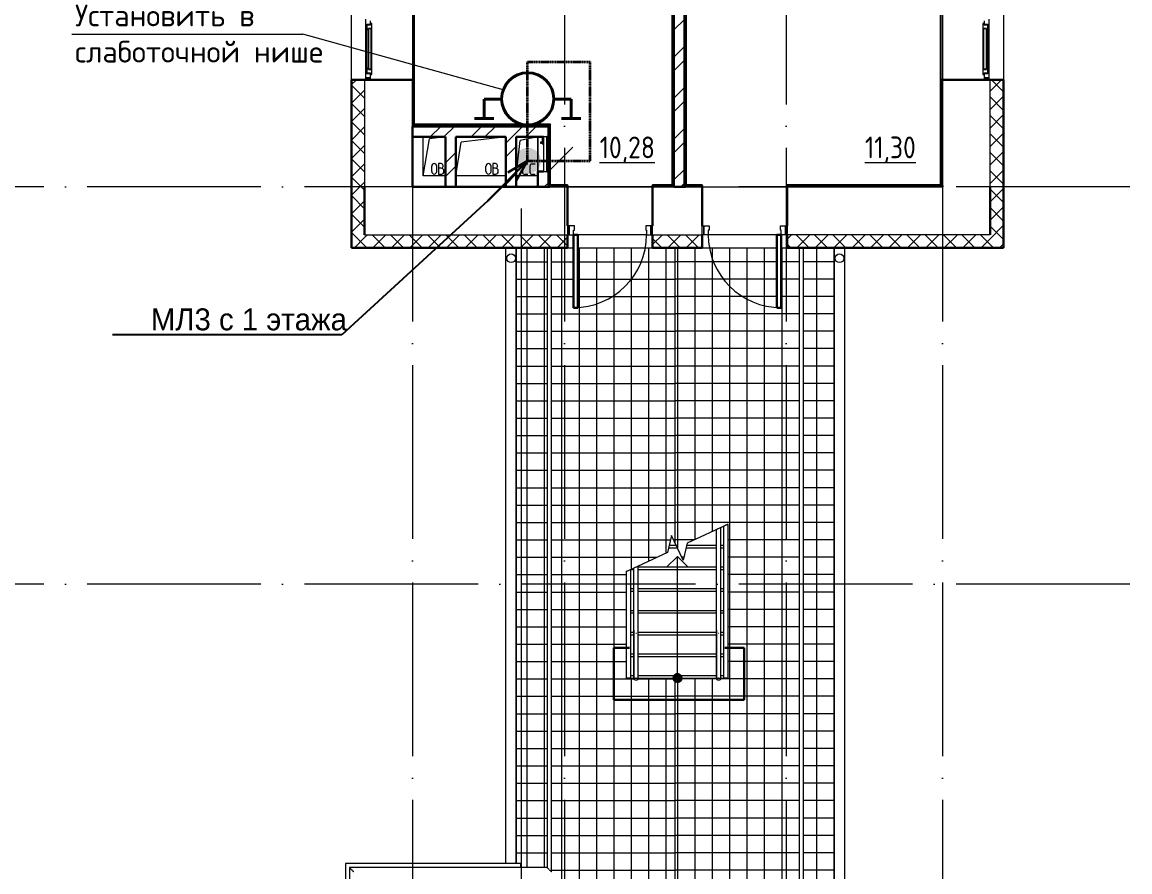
# Model space of a CAD drawing. Header units: millimetres. Extents: x -259793 to 503324, y -44556 to 93494.
# Drawn here: x 126945 to 139693, y 3784 to 13559 of the extents above; entities that cross this region are included whole.
import ezdxf
from ezdxf import colors
from ezdxf.entities.mleader import LeaderData, LeaderLine
from ezdxf.math import Vec2, Vec3

# ---------------------------------------------------------------- set-up
doc = ezdxf.new("R2010")
doc.units = ezdxf.units.MM
doc.linetypes.add('ADSK_Линия сетки', pattern=[25, 20, -2.5, 0, -2.5])
doc.linetypes.add('фантом2', pattern=[31.75, 15.875, -3.175, 3.175, -3.175, 3.175, -3.175])
for name, color, linetype, lineweight in [('_ Окна', 7, 'Continuous', 9), ('Provodka', 151, 'Continuous', 30), ('RC-Выноски', 7, 'Continuous', 0), ('Двери', 252, 'Continuous', 9), ('Крыша', 7, 'Continuous', 9), ('Крыша штриховка', 7, 'Continuous', 9), ('Лестницы', 252, 'Continuous', 9), ('Линии', 7, 'Continuous', 9), ('Марки помещений', 252, 'Continuous', 20), ('Оборудование', 8, 'Continuous', 18), ('Ограждение', 252, 'Continuous', 9), ('Окна', 252, 'Continuous', 9), ('Оси', 252, 'Continuous', 9), ('Перекрытие', 252, 'Continuous', 18), ('Стены внутренние', 7, 'Continuous', 18), ('Стены наружные', 7, 'Continuous', 18), ('Стены штриховка', 7, 'Continuous', 9), ('Стрелки вверх', 7, 'Continuous', 18)]:
    doc.layers.add(name, color=color, linetype=linetype, lineweight=lineweight)
doc.layers.add('кабель коаксиал', color=7, linetype='Continuous')
doc.layers.add('Радиофикация', color=7, linetype='Continuous')
doc.styles.add('GOST Common_2', font='', dxfattribs={"width": 0.9, "height": 250})
doc.styles.add('Mipgost_5', font='', dxfattribs={"height": 250})
doc.styles.get('GOST Common_2').set_extended_font_data('GOST type B')
doc.styles.get('Mipgost_5').set_extended_font_data('Mipgost')

# ---------------------------------------------------------------- blocks, each defined once
blk = doc.blocks.new('2 этаж')
at = {"layer": 'Стрелки вверх', "true_color": 0x636466}
h = blk.add_hatch(color=251, dxfattribs=at)
edge = h.paths.add_edge_path()
edge.add_arc((134476, 7609), 50, 0, 360)
blk.add_hatch(color=251, dxfattribs=at).paths.add_polyline_path([(134476, 7559), (134503, 7567), (134521, 7588), (134525, 7616), (134514, 7641), (134490, 7657), (134462, 7657), (134438, 7641), (134427, 7616), (134431, 7588), (134449, 7567)])
at = {"color": 251, "lineweight": 18, "true_color": 0x636466}
for p, q in [((132621, 13386), (132668, 13794)), ((132871, 13836), (132668, 13794)), ((132871, 13836), (132871, 13436)), ((132755, 13524), (132719, 13524)), ((132840, 13524), (132804, 13524)), ((132693, 13498), (132693, 13430)), ((132755, 13404), (132719, 13404)), ((132778, 13498), (132778, 13430)), ((132840, 13404), (132804, 13404)), ((132871, 13386), (132621, 13386))]:
    blk.add_line(p, q, dxfattribs=at)
for centre, start, end in [((132719, 13498), 90, 180), ((132804, 13498), 90, 180), ((132719, 13430), 180, 270), ((132804, 13430), 180, 270)]:
    blk.add_arc(centre, 26.1, start, end, dxfattribs=at)
at = {"layer": '_ Окна', "color": 251, "lineweight": 18, "true_color": 0x636466}
for p, q in [((130886, 15192), (130886, 15119)), ((138066, 15119), (138066, 15192)), ((130886, 15119), (130903, 15115)), ((130903, 15121), (130903, 15133)), ((130903, 15133), (130944, 15133)), ((130944, 15121), (130903, 15121)), ((130903, 15121), (130903, 15070)), ((130903, 15070), (130920, 15066)), ((130920, 15066), (130920, 15084)), ((130920, 15084), (130952, 15084)), ((130944, 15141), (130944, 15171)), ((130961, 15141), (130944, 15141)), ((130944, 15141), (130944, 15121)), ((130952, 15084), (130952, 15066)), ((130952, 15066), (130961, 15068)), ((130960, 15084), (130961, 15085)), ((130961, 15083), (130960, 15084)), ((130961, 15085), (130961, 15141)), ((130961, 15068), (130961, 15083)), ((138008, 15141), (137991, 15141)), ((137991, 15141), (137991, 15085)), ((137991, 15085), (137992, 15084)), ((137992, 15084), (137991, 15083)), ((137991, 15083), (137991, 15068)), ((137991, 15068), (138000, 15066)), ((138000, 15066), (138000, 15084)), ((138000, 15084), (138032, 15084)), ((138008, 15171), (138008, 15141)), ((138008, 15121), (138008, 15141)), ((138008, 15133), (138049, 15133)), ((138049, 15121), (138008, 15121)), ((138032, 15084), (138032, 15066)), ((138032, 15066), (138049, 15070)), ((138049, 15133), (138049, 15121)), ((138049, 15070), (138049, 15121)), ((138049, 15115), (138066, 15119)), ((130903, 14580), (130886, 14575)), ((130886, 14575), (130886, 14516)), ((130920, 14629), (130903, 14624)), ((130903, 14624), (130903, 14574)), ((130903, 14574), (130944, 14574)), ((130903, 14562), (130903, 14574)), ((130944, 14562), (130903, 14562)), ((130920, 14611), (130920, 14629)), ((130952, 14611), (130920, 14611)), ((130944, 14574), (130944, 14554)), ((130944, 14554), (130961, 14554)), ((130944, 14516), (130944, 14554)), ((130961, 14626), (130952, 14629)), ((130952, 14629), (130952, 14611)), ((130960, 14611), (130961, 14612)), ((130961, 14610), (130960, 14611)), ((130961, 14612), (130961, 14626)), ((130961, 14554), (130961, 14610)), ((138000, 14629), (137991, 14626)), ((137991, 14626), (137991, 14612)), ((137991, 14612), (137992, 14611)), ((137992, 14611), (137991, 14610)), ((137991, 14610), (137991, 14554)), ((137991, 14554), (138008, 14554)), ((138000, 14611), (138000, 14629)), ((138032, 14611), (138000, 14611)), ((138008, 14574), (138049, 14574)), ((138008, 14554), (138008, 14574)), ((138049, 14562), (138008, 14562)), ((138008, 14554), (138008, 14516)), ((138049, 14624), (138032, 14629)), ((138032, 14629), (138032, 14611)), ((138049, 14574), (138049, 14624)), ((138066, 14575), (138049, 14580)), ((138049, 14574), (138049, 14562)), ((138066, 14516), (138066, 14575)), ((130886, 14516), (130944, 14516)), ((138008, 14516), (138066, 14516))]:
    blk.add_line(p, q, dxfattribs=at)
at = {"layer": '_ Окна', "color": 251, "true_color": 0x636466}
for p, q in [((130952, 15084), (130920, 15084)), ((130920, 15084), (130920, 15081)), ((130920, 15081), (130920, 14614)), ((130952, 15081), (130920, 15081)), ((130920, 15081), (130952, 15081)), ((130952, 15081), (130952, 15084)), ((130952, 14614), (130952, 15081)), ((138032, 15084), (138000, 15084)), ((138000, 15084), (138000, 15081)), ((138032, 15081), (138000, 15081)), ((138000, 15081), (138000, 14614)), ((138000, 15081), (138032, 15081)), ((138032, 15081), (138032, 15084)), ((138032, 14614), (138032, 15081)), ((130920, 14614), (130952, 14614)), ((130952, 14614), (130920, 14614)), ((130920, 14614), (130920, 14611)), ((130920, 14611), (130952, 14611)), ((130952, 14611), (130952, 14614)), ((138000, 14614), (138032, 14614)), ((138032, 14614), (138000, 14614)), ((138000, 14614), (138000, 14611)), ((138000, 14611), (138032, 14611)), ((138032, 14611), (138032, 14614)), ((130944, 14516), (130886, 14516)), ((130886, 14516), (130886, 14491)), ((130944, 14491), (130944, 14516)), ((138008, 14516), (138008, 14491)), ((138066, 14516), (138008, 14516)), ((138066, 14491), (138066, 14516))]:
    blk.add_line(p, q, dxfattribs=at)
at = {"layer": 'Двери', "color": 251, "true_color": 0x636466}
for p, q in [((133231, 12811), (133211, 12811)), ((133211, 12811), (133211, 12711)), ((133231, 12811), (133231, 12711)), ((133291, 12811), (133231, 12811)), ((133231, 12711), (133231, 12811)), ((133281, 12711), (133281, 12761)), ((133281, 12761), (133291, 12761)), ((133291, 12761), (133291, 12811)), ((134171, 12811), (134111, 12811)), ((134111, 12811), (134111, 12761)), ((134111, 12761), (134121, 12761)), ((134121, 12761), (134121, 12711)), ((134171, 12711), (134171, 12811)), ((134171, 12811), (134171, 12711)), ((134191, 12811), (134171, 12811)), ((134191, 12711), (134191, 12811)), ((134761, 12811), (134781, 12811)), ((134761, 12711), (134761, 12811)), ((134781, 12711), (134781, 12811)), ((134781, 12811), (134841, 12811)), ((134781, 12811), (134781, 12711)), ((134831, 12761), (134831, 12711)), ((134841, 12761), (134831, 12761)), ((134841, 12811), (134841, 12761)), ((135661, 12811), (135721, 12811)), ((135661, 12761), (135661, 12811)), ((135671, 12761), (135661, 12761)), ((135671, 12711), (135671, 12761)), ((135721, 12811), (135721, 12711)), ((135721, 12711), (135721, 12811)), ((135721, 12811), (135741, 12811)), ((135741, 12811), (135741, 12711)), ((133211, 12711), (133231, 12711)), ((133231, 12711), (133281, 12711)), ((134121, 12711), (134171, 12711)), ((134171, 12711), (134191, 12711)), ((134781, 12711), (134761, 12711)), ((134831, 12711), (134781, 12711)), ((135721, 12711), (135671, 12711)), ((135741, 12711), (135721, 12711))]:
    blk.add_line(p, q, dxfattribs=at)
at = {"layer": 'Двери', "color": 251, "lineweight": 30, "true_color": 0x636466}
for p, q in [((133331, 12711), (133281, 12711)), ((133281, 12711), (133281, 11871)), ((133331, 11871), (133331, 12711)), ((135621, 11871), (135621, 12711)), ((135621, 12711), (135671, 12711)), ((135671, 12711), (135671, 11871)), ((133281, 11871), (133331, 11871)), ((135671, 11871), (135621, 11871))]:
    blk.add_line(p, q, dxfattribs=at)
at = {"layer": 'Двери', "color": 251, "true_color": 0x636466}
for centre, start, end in [((133281, 12711), 270, 0), ((135671, 12711), 180, 270)]:
    blk.add_arc(centre, 840, start, end, dxfattribs=at)
at = {"layer": 'Крыша', "color": 251, "true_color": 0x636466}
for p, q in [((132499, 12559), (132499, 5475)), ((132501, 5475), (132501, 12559)), ((132622, 5475), (132622, 12559)), ((132624, 5475), (132624, 12559)), ((133211, 12559), (133281, 12559)), ((133331, 12559), (134191, 12559)), ((134451, 9162), (134451, 12559)), ((134761, 12559), (135621, 12559)), ((135671, 12559), (135741, 12559)), ((136278, 12559), (136278, 1863)), ((136280, 12559), (136280, 1865)), ((136401, 12559), (136401, 1986)), ((136403, 1988), (136403, 12559)), ((134451, -3137), (134451, 7609))]:
    blk.add_line(p, q, dxfattribs=at)
at = {"layer": 'Крыша штриховка', "color": 251, "linetype": 'Continuous', "true_color": 0x636466}
for p, q in [((132744, 12559), (132744, 5430)), ((132944, 12559), (132944, 5430)), ((133144, 12559), (133144, -3137)), ((133344, 12559), (133344, -3137)), ((133544, 12559), (133544, -3137)), ((133744, 12559), (133744, -3137)), ((133944, 12559), (133944, 8861)), ((134144, 12559), (134144, 8954)), ((134344, 12559), (134344, 9047)), ((134480, 9100), (134480, 12559)), ((134680, 9204), (134680, 12559)), ((134880, 9297), (134880, 12559)), ((135080, 1111), (135080, 12559)), ((135280, 1236), (135280, 12559)), ((135480, 1362), (135480, 12559)), ((135680, 1487), (135680, 12559)), ((136080, 1738), (136080, 12559)), ((132624, 12400), (132976, 12400)), ((133026, 12400), (133281, 12400)), ((133331, 12400), (134451, 12400)), ((135621, 12400), (134451, 12400)), ((135876, 12400), (135671, 12400)), ((136278, 12400), (135926, 12400)), ((132624, 12200), (132976, 12200)), ((133026, 12200), (133281, 12200)), ((133331, 12200), (134451, 12200)), ((135621, 12200), (134451, 12200)), ((135876, 12200), (135671, 12200)), ((136278, 12200), (135926, 12200)), ((132624, 12000), (132976, 12000)), ((133026, 12000), (133281, 12000)), ((133331, 12000), (134451, 12000)), ((135621, 12000), (134451, 12000)), ((135876, 12000), (135671, 12000)), ((136278, 12000), (135926, 12000)), ((132624, 11800), (132976, 11800)), ((133026, 11800), (134451, 11800)), ((135876, 11800), (134451, 11800)), ((136278, 11800), (135926, 11800)), ((132624, 11600), (132976, 11600)), ((133026, 11600), (134451, 11600)), ((135876, 11600), (134451, 11600)), ((136278, 11600), (135926, 11600)), ((132624, 11400), (132976, 11400)), ((133026, 11400), (134451, 11400)), ((135876, 11400), (134451, 11400)), ((136278, 11400), (135926, 11400)), ((132624, 11200), (132976, 11200)), ((133026, 11200), (134451, 11200)), ((135876, 11200), (134451, 11200)), ((136278, 11200), (135926, 11200)), ((132624, 11000), (132976, 11000)), ((133026, 11000), (134451, 11000)), ((135876, 11000), (134451, 11000)), ((136278, 11000), (135926, 11000)), ((132624, 10800), (132976, 10800)), ((133026, 10800), (134451, 10800)), ((135876, 10800), (134451, 10800)), ((136278, 10800), (135926, 10800)), ((132624, 10600), (132976, 10600)), ((133026, 10600), (134451, 10600)), ((135876, 10600), (134451, 10600)), ((136278, 10600), (135926, 10600)), ((132624, 10400), (132976, 10400)), ((133026, 10400), (134451, 10400)), ((135876, 10400), (134451, 10400)), ((136278, 10400), (135926, 10400)), ((132624, 10200), (132976, 10200)), ((133026, 10200), (134451, 10200)), ((135876, 10200), (134451, 10200)), ((136278, 10200), (135926, 10200)), ((132624, 10000), (132976, 10000)), ((133026, 10000), (134451, 10000)), ((135876, 10000), (134451, 10000)), ((136278, 10000), (135926, 10000)), ((132624, 9800), (132976, 9800)), ((133026, 9800), (134451, 9800)), ((135876, 9800), (134451, 9800)), ((136278, 9800), (135926, 9800)), ((132624, 9600), (132976, 9600)), ((133026, 9600), (134451, 9600)), ((135876, 9600), (134451, 9600)), ((136278, 9600), (135926, 9600)), ((132624, 9400), (132976, 9400)), ((133026, 9400), (134451, 9400)), ((135876, 9400), (134451, 9400)), ((136278, 9400), (135926, 9400)), ((132624, 9200), (132976, 9200)), ((133026, 9200), (134398, 9200)), ((134433, 9200), (134451, 9200)), ((134673, 9200), (134451, 9200)), ((135876, 9200), (135061, 9200)), ((136278, 9200), (135926, 9200)), ((132624, 9000), (132976, 9000)), ((133026, 9000), (134244, 9000)), ((134550, 9000), (134526, 9000)), ((135876, 9000), (135061, 9000)), ((136278, 9000), (135926, 9000)), ((132624, 8800), (132976, 8800)), ((133026, 8800), (133891, 8800)), ((135876, 8800), (135061, 8800)), ((136278, 8800), (135926, 8800)), ((132624, 8600), (132976, 8600)), ((133026, 8600), (133891, 8600)), ((135876, 8600), (135061, 8600)), ((136278, 8600), (135926, 8600)), ((132624, 8400), (132976, 8400)), ((133026, 8400), (133891, 8400)), ((135876, 8400), (135061, 8400)), ((136278, 8400), (135926, 8400)), ((132624, 8200), (132976, 8200)), ((133025, 8200), (133891, 8200)), ((135876, 8200), (135061, 8200)), ((136278, 8200), (135926, 8200)), ((132624, 8000), (132976, 8000)), ((133025, 8000), (133891, 8000)), ((135876, 8000), (135061, 8000)), ((136278, 8000), (135926, 8000)), ((132624, 7800), (132976, 7800)), ((133025, 7800), (133891, 7800)), ((135876, 7800), (135061, 7800)), ((136278, 7800), (135926, 7800)), ((132624, 7600), (132976, 7600)), ((133025, 7600), (133979, 7600)), ((133944, 7609), (133944, -3137)), ((134023, 7600), (134451, 7600)), ((134144, 7608), (134144, -3137)), ((134344, 7608), (134344, -3137)), ((134929, 7600), (134451, 7600)), ((134480, 734), (134480, 7609)), ((134680, 860), (134680, 7609)), ((134880, 985), (134880, 7609)), ((135876, 7600), (134973, 7600)), ((136278, 7600), (135926, 7600)), ((132624, 7400), (132976, 7400)), ((133025, 7400), (134451, 7400)), ((135876, 7400), (134451, 7400)), ((136278, 7400), (135926, 7400)), ((132624, 7200), (132976, 7200)), ((133025, 7200), (134451, 7200)), ((135876, 7200), (134451, 7200)), ((136278, 7200), (135926, 7200)), ((132624, 7000), (132976, 7000)), ((133025, 7000), (134451, 7000)), ((135876, 7000), (134451, 7000)), ((136278, 7000), (135926, 7000)), ((132624, 6800), (132976, 6800)), ((133025, 6800), (134451, 6800)), ((135876, 6800), (134451, 6800)), ((136278, 6800), (135926, 6800)), ((132624, 6600), (132976, 6600)), ((133025, 6600), (134451, 6600)), ((135876, 6600), (134451, 6600)), ((136278, 6600), (135926, 6600)), ((132624, 6400), (132976, 6400)), ((133025, 6400), (134451, 6400)), ((135876, 6400), (134451, 6400)), ((136278, 6400), (135926, 6400)), ((132624, 6200), (132976, 6200)), ((133025, 6200), (134451, 6200)), ((135876, 6200), (134451, 6200)), ((136278, 6200), (135926, 6200)), ((132624, 6000), (132976, 6000)), ((133025, 6000), (134451, 6000)), ((135876, 6000), (134451, 6000)), ((136278, 6000), (135926, 6000)), ((132624, 5800), (132976, 5800)), ((133025, 5800), (134451, 5800)), ((135876, 5800), (134451, 5800)), ((136278, 5800), (135926, 5800)), ((132624, 5600), (132976, 5600)), ((133025, 5600), (134451, 5600)), ((135876, 5600), (134451, 5600)), ((136278, 5600), (135926, 5600)), ((133025, 5400), (134451, 5400)), ((135876, 5400), (134451, 5400)), ((136278, 5400), (135926, 5400))]:
    blk.add_line(p, q, dxfattribs=at)
at = {"layer": 'Лестницы', "color": 251, "true_color": 0x636466}
for p, q in [((135051, 9377), (134589, 9162)), ((135051, 9373), (135051, 9377)), ((134410, 9250), (134363, 9056)), ((134542, 8967), (134410, 9250)), ((134363, 9056), (133901, 8841)), ((134376, 9109), (134476, 9109)), ((134383, 9139), (134462, 9139)), ((134589, 9162), (134542, 8967)), ((134576, 9109), (134926, 9109)), ((134584, 9139), (134926, 9139)), ((134976, 9139), (135011, 9139)), ((134976, 9109), (135011, 9109)), ((133941, 8859), (133976, 8859)), ((134026, 8889), (134926, 8889)), ((134026, 8859), (134926, 8859)), ((134976, 8889), (135011, 8889)), ((134976, 8859), (135011, 8859)), ((133941, 8639), (133976, 8639)), ((133941, 8609), (133976, 8609)), ((134026, 8639), (134926, 8639)), ((134026, 8609), (134926, 8609)), ((134976, 8639), (135011, 8639)), ((134976, 8609), (135011, 8609)), ((133941, 8389), (133976, 8389)), ((133941, 8359), (133976, 8359)), ((134026, 8389), (134926, 8389)), ((134026, 8359), (134926, 8359)), ((134976, 8389), (135011, 8389)), ((134976, 8359), (135011, 8359)), ((133941, 8139), (133976, 8139)), ((133941, 8109), (133976, 8109)), ((134026, 8139), (134926, 8139)), ((134026, 8109), (134926, 8109)), ((134976, 8139), (135011, 8139)), ((134976, 8109), (135011, 8109)), ((133941, 7889), (133976, 7889)), ((133941, 7859), (133976, 7859)), ((134026, 7889), (134926, 7889)), ((134026, 7859), (134926, 7859)), ((134976, 7889), (135011, 7889)), ((134976, 7859), (135011, 7859)), ((133941, 7639), (133976, 7639)), ((133941, 7609), (133976, 7609)), ((134026, 7639), (134926, 7639)), ((134026, 7609), (134926, 7609)), ((134976, 7639), (135011, 7639)), ((134976, 7609), (135011, 7609))]:
    blk.add_line(p, q, dxfattribs=at)
at = {"layer": 'Линии', "color": 251, "lineweight": 18, "ltscale": 100, "true_color": 0x636466}
for p, q in [((131551, 13386), (131551, 13836)), ((131551, 13386), (131621, 13814)), ((131806, 13836), (131621, 13814)), ((131926, 13386), (131989, 13776)), ((132501, 13836), (131989, 13776)), ((131756, 13528), (131726, 13528)), ((131726, 13528), (131726, 13408)), ((132381, 13528), (132351, 13528)), ((132351, 13528), (132351, 13408)), ((131648, 13437), (131648, 13500)), ((131706, 13437), (131706, 13500)), ((131759, 13475), (131726, 13475)), ((131726, 13408), (131763, 13408)), ((131779, 13495), (131779, 13505)), ((131789, 13435), (131789, 13445)), ((132273, 13437), (132273, 13500)), ((132331, 13437), (132331, 13500)), ((132384, 13475), (132351, 13475)), ((132351, 13408), (132388, 13408)), ((132404, 13495), (132404, 13505)), ((132414, 13435), (132414, 13445)), ((131806, 13386), (131551, 13386)), ((132501, 13386), (131926, 13386)), ((132676, 13011), (132676, -2549))]:
    blk.add_line(p, q, dxfattribs=at)
at = {"layer": 'Линии', "color": 251, "lineweight": 30, "ltscale": 100, "true_color": 0x636466}
for p, q in [((133746, 7959), (133746, 7359)), ((133746, 7959), (133926, 7959)), ((135246, 7959), (135021, 7959)), ((135246, 7359), (135246, 7959)), ((133746, 7359), (135246, 7359))]:
    blk.add_line(p, q, dxfattribs=at)
at = {"layer": 'Линии', "color": 251, "lineweight": 18, "true_color": 0x636466}
for centre in [(132562, 12439), (136341, 12439)]:
    blk.add_circle(centre, 50, dxfattribs=at)
for centre, radius, start, end in [((131677, 13500), 28.7, 0, 180), ((131756, 13505), 23.3, 0, 90), ((132302, 13500), 28.7, 0, 180), ((132381, 13505), 23.3, 0, 90), ((131677, 13437), 28.7, 180, 0), ((131759, 13495), 20, 270, 0), ((131759, 13445), 30, 0, 90), ((131763, 13435), 26.7, 270, 0), ((132302, 13437), 28.7, 180, 0), ((132384, 13495), 20, 270, 0), ((132384, 13445), 30, 0, 90), ((132388, 13435), 26.7, 270, 0)]:
    blk.add_arc(centre, radius, start, end, dxfattribs=at)
at = {"layer": 'Оборудование', "color": 251, "true_color": 0x636466}
for p, q in [((132918, 13775), (132901, 13775)), ((132901, 13775), (132901, 13763)), ((132920, 13777), (132918, 13775)), ((132918, 13775), (132918, 13763)), ((132936, 13779), (132920, 13779)), ((132920, 13779), (132920, 13760)), ((132921, 13820), (132921, 13774)), ((132926, 13820), (132921, 13820)), ((132926, 13774), (132926, 13820)), ((132972, 13836), (132936, 13836)), ((132936, 13836), (132936, 13436)), ((132973, 13437), (132973, 13835)), ((132983, 13829), (132973, 13829)), ((132984, 13444), (132984, 13828)), ((132991, 13817), (132986, 13817)), ((132991, 13455), (132991, 13817)), ((132901, 13763), (132918, 13763)), ((132918, 13763), (132920, 13761)), ((132920, 13760), (132936, 13760)), ((132921, 13764), (132921, 13756)), ((132921, 13756), (132926, 13756)), ((132926, 13756), (132926, 13764)), ((132991, 13436), (133274, 13719)), ((132936, 13436), (132972, 13436)), ((132973, 13443), (132983, 13443)), ((132986, 13455), (132991, 13455))]:
    blk.add_line(p, q, dxfattribs=at)
for points, knots in [([(132973, 13835), (132973, 13835), (132973, 13835), (132973, 13835), (132973, 13835), (132973, 13835), (132973, 13836), (132973, 13836), (132972, 13836), (132972, 13836)], [0, 0, 0, 0, 0.166667, 0.25, 0.333333, 0.5, 0.666667, 0.833333, 1, 1, 1, 1]), ([(132984, 13828), (132984, 13828), (132984, 13828), (132984, 13828), (132984, 13828), (132984, 13828), (132984, 13829), (132984, 13829), (132983, 13829), (132983, 13829), (132983, 13829)], [0, 0, 0, 0, 0.166667, 0.25, 0.333333, 0.416667, 0.541667, 0.666667, 0.833333, 1, 1, 1, 1]), ([(132986, 13817), (132985, 13817), (132985, 13817), (132985, 13817), (132985, 13817), (132985, 13817), (132984, 13817), (132984, 13817), (132984, 13818), (132984, 13818), (132984, 13818), (132984, 13818), (132984, 13818)], [0, 0, 0, 0, 0.166667, 0.25, 0.333333, 0.416667, 0.5, 0.583333, 0.666667, 0.75, 0.833333, 1, 1, 1, 1]), ([(132972, 13436), (132972, 13436), (132973, 13436), (132973, 13436), (132973, 13436), (132973, 13436), (132973, 13436), (132973, 13436), (132973, 13437), (132973, 13437)], [-1, -1, -1, -1, -0.833333, -0.666667, -0.5, -0.333333, -0.25, -0.166667, 0, 0, 0, 0]), ([(132983, 13443), (132983, 13443), (132983, 13443), (132984, 13443), (132984, 13443), (132984, 13443), (132984, 13443), (132984, 13443), (132984, 13443), (132984, 13444), (132984, 13444)], [-1, -1, -1, -1, -0.833333, -0.666667, -0.541667, -0.416667, -0.333333, -0.25, -0.166667, 0, 0, 0, 0]), ([(132984, 13453), (132984, 13453), (132984, 13454), (132984, 13454), (132984, 13454), (132984, 13454), (132984, 13454), (132985, 13454), (132985, 13455), (132985, 13455), (132985, 13455), (132985, 13455), (132986, 13455)], [-1, -1, -1, -1, -0.833333, -0.75, -0.666667, -0.583333, -0.5, -0.416667, -0.333333, -0.25, -0.166667, 0, 0, 0, 0])]:
    blk.add_open_spline(points, degree=3, knots=knots, dxfattribs=at)
at = {"layer": 'Ограждение', "color": 251, "true_color": 0x636466}
for p, q in [((134411, 18961), (134411, 13286)), ((134581, 13286), (134581, 18961)), ((131451, 13981), (131451, 16156)), ((137501, 16156), (137501, 13286)), ((131451, 13981), (131441, 13971)), ((133016, 13981), (131451, 13981)), ((133016, 13981), (133006, 13971)), ((133016, 13286), (133016, 13981)), ((133006, 13276), (133016, 13286)), ((133211, 13286), (133016, 13286)), ((133211, 13286), (133211, 13276)), ((134191, 13276), (134191, 13286)), ((134411, 13286), (134191, 13286)), ((134411, 13286), (134421, 13276)), ((134581, 13286), (134571, 13276)), ((134761, 13286), (134581, 13286)), ((134761, 13286), (134761, 13276)), ((135741, 13276), (135741, 13286)), ((137501, 13286), (135741, 13286)), ((137501, 13286), (137511, 13276)), ((132976, 12559), (132976, 5431)), ((133026, 5381), (133026, 12559)), ((135876, 12559), (135876, 1626)), ((135926, 1626), (135926, 12559)), ((134976, 9342), (134926, 9319)), ((134926, 7609), (134926, 9319)), ((134976, 7609), (134976, 9342)), ((135051, 9377), (135011, 9358)), ((135051, 9377), (135011, 9358)), ((135011, 7609), (135011, 9358)), ((135049, 9376), (135024, 9364)), ((135024, 9363), (135024, 9364)), ((135049, 9372), (135049, 9376)), ((135061, 9377), (135051, 9377)), ((135061, 9377), (135051, 9377)), ((135061, 7609), (135061, 9377)), ((133901, 8841), (133891, 8841)), ((133901, 8841), (133891, 8841)), ((133891, 7609), (133891, 8841)), ((133941, 8859), (133901, 8841)), ((133941, 8859), (133901, 8841)), ((133941, 7609), (133941, 8859)), ((134026, 8899), (133976, 8876)), ((133976, 7609), (133976, 8876)), ((134026, 7609), (134026, 8899)), ((133976, 8163), (133976, 7609)), ((134026, 7609), (134026, 8163)), ((134926, 8163), (134926, 7609)), ((134976, 7609), (134976, 8163)), ((134004, 8122), (133998, 8122)), ((134954, 8122), (134948, 8122)), ((133941, 7609), (133891, 7609)), ((133976, 7609), (134026, 7609)), ((134926, 7609), (134976, 7609)), ((135061, 7609), (135011, 7609)), ((130701, 5431), (130701, 3728)), ((132977, 5430), (130701, 5430)), ((130702, 5430), (130701, 5430)), ((130708, 5423), (130713, 5418)), ((130713, 5418), (130719, 5412)), ((130719, 5412), (130726, 5405)), ((133026, 5381), (133025, 5382))]:
    blk.add_line(p, q, dxfattribs=at)
at = {"layer": 'Ограждение', "color": 251, "true_color": 0x636466, "flags": 128}
for points in [[(133976, 7624), (133976, 7623), (133976, 7622), (133976, 7620), (133976, 7619), (133976, 7618), (133976, 7617), (133976, 7617), (133976, 7616), (133976, 7615), (133976, 7614), (133976, 7613), (133976, 7613), (133976, 7612), (133976, 7611), (133976, 7611), (133976, 7611), (133976, 7610), (133976, 7610), (133976, 7610), (133976, 7609), (133976, 7609), (133976, 7609), (133976, 7609)], [(133976, 7609), (133976, 7609), (133976, 7609), (133976, 7610), (133976, 7610), (133976, 7610), (133976, 7611), (133976, 7611), (133976, 7611), (133976, 7612)], [(134001, 7584), (134000, 7584), (133999, 7584), (133998, 7584), (133997, 7584), (133996, 7585), (133995, 7585), (133994, 7585), (133993, 7585), (133992, 7586), (133991, 7586), (133990, 7586), (133989, 7587), (133989, 7587), (133988, 7588), (133987, 7588), (133986, 7589), (133985, 7590), (133985, 7590), (133984, 7591), (133983, 7592), (133982, 7592), (133982, 7593), (133981, 7594), (133981, 7595), (133980, 7596), (133979, 7596), (133979, 7597), (133979, 7598), (133978, 7599), (133978, 7600), (133977, 7601), (133977, 7602), (133977, 7603), (133977, 7604), (133976, 7605), (133976, 7606), (133976, 7607), (133976, 7608), (133976, 7609), (133976, 7609)], [(134003, 7609), (134001, 7609), (133999, 7609)], [(134026, 7609), (134026, 7608), (134026, 7607), (134026, 7606), (134026, 7605), (134026, 7604), (134025, 7603), (134025, 7602), (134025, 7601), (134024, 7600), (134024, 7599), (134024, 7598), (134023, 7598), (134023, 7597), (134022, 7596), (134022, 7595), (134021, 7594), (134020, 7593), (134020, 7593), (134019, 7592), (134018, 7591), (134018, 7590), (134017, 7590), (134016, 7589), (134015, 7589), (134015, 7588), (134014, 7588), (134013, 7587), (134012, 7587), (134011, 7586), (134010, 7586), (134009, 7585), (134008, 7585), (134007, 7585), (134006, 7585), (134005, 7584), (134004, 7584), (134003, 7584), (134002, 7584), (134001, 7584), (134001, 7584)], [(134026, 7609), (134026, 7609), (134026, 7609), (134026, 7609), (134026, 7610), (134026, 7610), (134026, 7610), (134026, 7611), (134026, 7611), (134026, 7611), (134026, 7612), (134026, 7613), (134026, 7613), (134026, 7614), (134026, 7615), (134026, 7616), (134026, 7616), (134026, 7617), (134026, 7618), (134026, 7619), (134026, 7620), (134026, 7622), (134026, 7623), (134026, 7624), (134026, 7624)], [(134026, 7612), (134026, 7611), (134026, 7611), (134026, 7610), (134026, 7610), (134026, 7610), (134026, 7609), (134026, 7609), (134026, 7609), (134026, 7609)], [(134926, 7624), (134926, 7623), (134926, 7622), (134926, 7620), (134926, 7619), (134926, 7618), (134926, 7617), (134926, 7617), (134926, 7616), (134926, 7615), (134926, 7614), (134926, 7613), (134926, 7613), (134926, 7612), (134926, 7611), (134926, 7611), (134926, 7611), (134926, 7610), (134926, 7610), (134926, 7610), (134926, 7609), (134926, 7609), (134926, 7609), (134926, 7609)], [(134926, 7609), (134926, 7609), (134926, 7609), (134926, 7610), (134926, 7610), (134926, 7610), (134926, 7611), (134926, 7611), (134926, 7611), (134926, 7612)], [(134951, 7584), (134950, 7584), (134949, 7584), (134948, 7584), (134947, 7584), (134946, 7585), (134945, 7585), (134944, 7585), (134943, 7585), (134942, 7586), (134941, 7586), (134940, 7586), (134939, 7587), (134939, 7587), (134938, 7588), (134937, 7588), (134936, 7589), (134935, 7590), (134935, 7590), (134934, 7591), (134933, 7592), (134932, 7592), (134932, 7593), (134931, 7594), (134931, 7595), (134930, 7596), (134929, 7596), (134929, 7597), (134929, 7598), (134928, 7599), (134928, 7600), (134927, 7601), (134927, 7602), (134927, 7603), (134927, 7604), (134926, 7605), (134926, 7606), (134926, 7607), (134926, 7608), (134926, 7609), (134926, 7609)], [(134953, 7609), (134951, 7609), (134949, 7609)], [(134976, 7609), (134976, 7608), (134976, 7607), (134976, 7606), (134976, 7605), (134976, 7604), (134975, 7603), (134975, 7602), (134975, 7601), (134974, 7600), (134974, 7599), (134974, 7598), (134973, 7598), (134973, 7597), (134972, 7596), (134972, 7595), (134971, 7594), (134970, 7593), (134970, 7593), (134969, 7592), (134968, 7591), (134968, 7590), (134967, 7590), (134966, 7589), (134965, 7589), (134965, 7588), (134964, 7588), (134963, 7587), (134962, 7587), (134961, 7586), (134960, 7586), (134959, 7585), (134958, 7585), (134957, 7585), (134956, 7585), (134955, 7584), (134954, 7584), (134953, 7584), (134952, 7584), (134951, 7584), (134951, 7584)], [(134976, 7609), (134976, 7609), (134976, 7609), (134976, 7609), (134976, 7610), (134976, 7610), (134976, 7610), (134976, 7611), (134976, 7611), (134976, 7611), (134976, 7612), (134976, 7613), (134976, 7613), (134976, 7614), (134976, 7615), (134976, 7616), (134976, 7616), (134976, 7617), (134976, 7618), (134976, 7619), (134976, 7620), (134976, 7622), (134976, 7623), (134976, 7624), (134976, 7624)], [(134976, 7612), (134976, 7611), (134976, 7611), (134976, 7610), (134976, 7610), (134976, 7610), (134976, 7609), (134976, 7609), (134976, 7609), (134976, 7609)], [(130701, 5431), (130702, 5430), (130704, 5427), (130708, 5423)], [(130751, 5380), (130750, 5381), (130748, 5384), (130744, 5388), (130738, 5393), (130732, 5399), (130726, 5405)], [(133001, 5405), (132995, 5412), (132989, 5418), (132983, 5423), (132979, 5427), (132977, 5430), (132976, 5431)], [(133001, 5405), (133007, 5399), (133014, 5393), (133019, 5388), (133023, 5384), (133026, 5381), (133027, 5380)]]:
    blk.add_lwpolyline(points, dxfattribs=at)
at = {"layer": 'Ограждение', "color": 251, "true_color": 0x636466}
for centre, start_param, end_param in [((134001, 7624), 4.637809, 4.712389), ((134001, 7624), 4.712389, 4.786969), ((134951, 7624), 4.637809, 4.712389), ((134951, 7624), 4.712389, 4.786969)]:
    blk.add_ellipse(centre, major_axis=(25, 0), ratio=0.605083, start_param=start_param, end_param=end_param, dxfattribs=at)
at = {"layer": 'Окна', "color": 251, "true_color": 0x636466}
for p, q in [((130886, 15119), (130886, 14575)), ((130903, 15070), (130903, 14624)), ((130961, 15083), (130961, 15085)), ((130961, 14626), (130961, 15068)), ((137991, 15085), (137991, 15083)), ((137991, 15068), (137991, 14626)), ((138049, 14624), (138049, 15070)), ((138066, 14575), (138066, 15119)), ((130961, 14610), (130961, 14612)), ((137991, 14612), (137991, 14610))]:
    blk.add_line(p, q, dxfattribs=at)
at = {"layer": 'Оси', "color": 251, "linetype": 'ADSK_Линия сетки', "ltscale": 100, "true_color": 0x636466}
for p, q in [((131426, 33711), (131426, -32265)), ((133176, 33711), (133176, -32265)), ((135726, 33711), (135726, -32265)), ((137526, 33711), (137526, -32265)), ((139683, 13261), (93566, 13261)), ((139683, 8691), (93566, 8691))]:
    blk.add_line(p, q, dxfattribs=at)
at = {"layer": 'Перекрытие', "color": 251, "ltscale": 100, "true_color": 0x636466}
for p, q in [((131551, 13386), (131551, 13836)), ((131806, 13386), (131551, 13386)), ((132501, 13386), (131926, 13386)), ((132871, 13386), (132621, 13386)), ((132673, 5475), (130656, 5475)), ((130656, 5475), (130656, 4028)), ((132673, 5430), (132673, 5475))]:
    blk.add_line(p, q, dxfattribs=at)
at = {"layer": 'Стены внутренние', "color": 251, "true_color": 0x636466}
for p, q in [((130724, 14491), (130724, 15821)), ((138228, 15821), (138228, 14491)), ((130876, 14491), (130876, 13261)), ((131426, 13956), (131426, 14491)), ((137526, 14491), (137526, 13276)), ((138076, 13261), (138076, 14491)), ((133006, 13261), (134191, 13261)), ((134571, 13261), (137526, 13261)), ((130876, 12711), (133211, 12711)), ((134121, 12711), (133331, 12711)), ((134191, 12711), (134761, 12711)), ((135621, 12711), (134831, 12711)), ((138076, 12711), (135741, 12711))]:
    blk.add_line(p, q, dxfattribs=at)
at = {"layer": 'Стены внутренние', "color": 251, "lineweight": 30, "true_color": 0x636466}
for p, q in [((131426, 14491), (130724, 14491)), ((130724, 14491), (130724, 12559)), ((137526, 14491), (138228, 14491)), ((138228, 12559), (138228, 14491)), ((131426, 13261), (131426, 13836)), ((130876, 12711), (130876, 13261)), ((131806, 13261), (131426, 13261)), ((132501, 13261), (131926, 13261)), ((132871, 13261), (132621, 13261)), ((133211, 12811), (133211, 13261)), ((134191, 12811), (134191, 13261)), ((134571, 13261), (134436, 13261)), ((134761, 12811), (134761, 13261)), ((135741, 12811), (135741, 13261)), ((137526, 13261), (137526, 13276)), ((138076, 12711), (138076, 13261)), ((133211, 12559), (133211, 12711)), ((134191, 12559), (134191, 12711)), ((134761, 12559), (134761, 12711)), ((135741, 12559), (135741, 12711)), ((130724, 12559), (133211, 12559)), ((134191, 12559), (134761, 12559)), ((135741, 12559), (138228, 12559))]:
    blk.add_line(p, q, dxfattribs=at)
at = {"layer": 'Стены внутренние', "color": 251, "linetype": 'Continuous', "lineweight": 9, "true_color": 0x636466}
for p, q in [((130726, 14437), (130778, 14489)), ((130876, 14282), (130726, 14432)), ((138076, 14362), (138203, 14489)), ((138226, 14357), (138092, 14491)), ((130726, 14224), (130876, 14374)), ((138076, 14150), (138226, 14300)), ((138226, 14145), (138076, 14295)), ((130876, 14070), (130726, 14220)), ((130726, 14012), (130876, 14162)), ((138076, 13938), (138226, 14088)), ((138226, 13933), (138076, 14083)), ((130876, 13858), (130726, 14008)), ((130726, 13800), (130876, 13950)), ((130876, 13646), (130726, 13796)), ((138076, 13726), (138226, 13876)), ((138226, 13721), (138076, 13871)), ((130726, 13588), (130876, 13738)), ((138076, 13513), (138226, 13663)), ((138226, 13508), (138076, 13658)), ((130876, 13434), (130726, 13584)), ((130726, 13376), (130876, 13526)), ((138076, 13301), (138226, 13451)), ((138226, 13296), (138076, 13446)), ((138228, 13478), (138226, 13475)), ((130876, 13222), (130726, 13372)), ((130726, 13164), (130876, 13314)), ((130876, 13010), (130726, 13160)), ((138076, 13089), (138226, 13239)), ((138226, 13084), (138076, 13234)), ((130726, 12952), (130876, 13102)), ((138076, 12877), (138226, 13027)), ((138226, 12872), (138076, 13022)), ((130726, 12880), (130724, 12876)), ((130876, 12797), (130726, 12947)), ((130726, 12739), (130876, 12889)), ((138076, 12665), (138226, 12815)), ((138226, 12660), (138076, 12810)), ((130876, 12585), (130726, 12735)), ((130759, 12561), (130876, 12677)), ((130876, 12677), (130909, 12711)), ((131113, 12561), (130963, 12711)), ((130972, 12561), (131122, 12711)), ((131325, 12561), (131175, 12711)), ((131184, 12561), (131334, 12711)), ((131537, 12561), (131387, 12711)), ((131396, 12561), (131546, 12711)), ((131749, 12561), (131599, 12711)), ((131608, 12561), (131758, 12711)), ((131961, 12561), (131811, 12711)), ((131820, 12561), (131970, 12711)), ((132173, 12561), (132023, 12711)), ((132032, 12561), (132182, 12711)), ((132386, 12561), (132236, 12711)), ((132244, 12561), (132394, 12711)), ((132598, 12561), (132448, 12711)), ((132456, 12561), (132606, 12711)), ((132810, 12561), (132660, 12711)), ((132669, 12561), (132819, 12711)), ((133022, 12561), (132872, 12711)), ((132881, 12561), (133031, 12711)), ((133209, 12586), (133084, 12711)), ((133093, 12561), (133209, 12677)), ((134193, 12600), (134304, 12711)), ((134295, 12561), (134193, 12662)), ((134507, 12561), (134357, 12711)), ((134366, 12561), (134516, 12711)), ((134719, 12561), (134569, 12711)), ((134578, 12561), (134728, 12711)), ((135743, 12665), (135788, 12711)), ((135992, 12561), (135842, 12711)), ((135851, 12561), (136001, 12711)), ((136204, 12561), (136054, 12711)), ((136063, 12561), (136213, 12711)), ((136416, 12561), (136266, 12711)), ((136275, 12561), (136425, 12711)), ((136628, 12561), (136478, 12711)), ((136487, 12561), (136637, 12711)), ((136840, 12561), (136690, 12711)), ((136699, 12561), (136849, 12711)), ((137052, 12561), (136902, 12711)), ((136911, 12561), (137061, 12711)), ((137265, 12561), (137115, 12711)), ((137123, 12561), (137273, 12711)), ((137477, 12561), (137327, 12711)), ((137335, 12561), (137485, 12711)), ((137689, 12561), (137539, 12711)), ((137548, 12561), (137698, 12711)), ((137901, 12561), (137751, 12711)), ((137760, 12561), (137910, 12711)), ((138076, 12598), (137963, 12711)), ((137972, 12561), (138076, 12665)), ((138228, 12698), (138226, 12701)), ((130901, 12561), (130876, 12585)), ((131269, 12559), (131268, 12561)), ((131480, 12561), (131479, 12559)), ((132325, 12559), (132324, 12561)), ((132677, 12559), (132676, 12561)), ((132888, 12561), (132887, 12559)), ((133209, 12573), (133211, 12573)), ((135741, 12573), (135743, 12573)), ((135780, 12561), (135743, 12597)), ((136548, 12559), (136547, 12561)), ((137604, 12559), (137603, 12561)), ((137956, 12559), (137955, 12560)), ((138113, 12561), (138076, 12598)), ((138184, 12561), (138226, 12603))]:
    blk.add_line(p, q, dxfattribs=at)
at = {"layer": 'Стены наружные', "color": 251, "lineweight": 30, "true_color": 0x636466}
for p, q in [((134556, 13261), (134556, 18961)), ((134571, 18961), (134571, 13276)), ((134421, 18661), (134421, 13276)), ((134436, 13261), (134436, 18661)), ((131426, 14491), (131441, 14491)), ((131441, 13971), (131441, 14491)), ((137511, 13276), (137511, 14491)), ((137526, 14491), (137511, 14491)), ((131426, 13956), (132991, 13956)), ((131426, 13836), (131426, 13956)), ((131441, 13971), (133006, 13971)), ((132991, 13817), (132991, 13956)), ((133006, 13971), (133006, 13276)), ((131806, 13836), (131426, 13836)), ((131806, 13261), (131806, 13836)), ((132501, 13836), (131926, 13836)), ((131926, 13836), (131926, 13261)), ((132501, 13261), (132501, 13836)), ((132936, 13836), (132621, 13836)), ((132621, 13836), (132621, 13261)), ((132973, 13836), (132991, 13836)), ((132871, 13261), (132871, 13436)), ((132871, 13436), (132936, 13436)), ((132973, 13436), (132991, 13436)), ((132991, 13261), (132991, 13455)), ((131806, 13261), (131926, 13261)), ((132501, 13261), (132621, 13261)), ((132871, 13261), (133006, 13261)), ((133211, 13276), (133006, 13276)), ((133211, 13261), (133211, 13276)), ((134421, 13276), (134191, 13276)), ((134191, 13261), (134191, 13276)), ((134761, 13276), (134571, 13276)), ((134761, 13261), (134761, 13276)), ((137511, 13276), (135741, 13276)), ((135741, 13261), (135741, 13276))]:
    blk.add_line(p, q, dxfattribs=at)
at = {"layer": 'Стены наружные', "color": 251, "true_color": 0x636466}
for p, q in [((131441, 15821), (131441, 14491)), ((137511, 14491), (137511, 15821)), ((132871, 13436), (132871, 13836)), ((134191, 13261), (134436, 13261))]:
    blk.add_line(p, q, dxfattribs=at)
at = {"layer": 'Стены наружные', "color": 251, "linetype": 'Continuous', "lineweight": 9, "true_color": 0x636466}
for p, q in [((134436, 15068), (134556, 15188)), ((134436, 14754), (134556, 14874)), ((134436, 14597), (134556, 14717)), ((137511, 14433), (137526, 14448)), ((131426, 14288), (131441, 14303)), ((134436, 14283), (134556, 14403)), ((134436, 14125), (134556, 14245)), ((137511, 14009), (137526, 14024)), ((131426, 13944), (131438, 13956)), ((131518, 13956), (131533, 13971)), ((131632, 13836), (131752, 13956)), ((131789, 13836), (131909, 13956)), ((131942, 13956), (131957, 13971)), ((132103, 13836), (132223, 13956)), ((132261, 13836), (132381, 13956)), ((132367, 13956), (132382, 13971)), ((132575, 13836), (132695, 13956)), ((132732, 13836), (132852, 13956)), ((132791, 13956), (132806, 13971)), ((134436, 13811), (134556, 13931)), ((132501, 13762), (132575, 13836)), ((134436, 13654), (134556, 13774)), ((131806, 13538), (131926, 13658)), ((132501, 13605), (132621, 13725)), ((132991, 13732), (133006, 13747)), ((137511, 13585), (137526, 13600)), ((131806, 13381), (131926, 13501)), ((132501, 13290), (132621, 13410)), ((134436, 13340), (134556, 13460)), ((132943, 13261), (132991, 13309)), ((132991, 13307), (133006, 13322)), ((134217, 13261), (134232, 13276)), ((134514, 13261), (134556, 13302)), ((134641, 13261), (134656, 13276)), ((135914, 13261), (135929, 13276)), ((136338, 13261), (136353, 13276)), ((136763, 13261), (136778, 13276)), ((137187, 13261), (137202, 13276))]:
    blk.add_line(p, q, dxfattribs=at)
at = {"layer": 'Стены штриховка', "color": 251, "true_color": 0x636466}
for p, q in [((130726, 14489), (130800, 14489)), ((130726, 12559), (130726, 14489)), ((130800, 14489), (130800, 14491)), ((138152, 14491), (138152, 14489)), ((138152, 14489), (138226, 14489)), ((138226, 14489), (138226, 12559)), ((134436, 13276), (134421, 13276)), ((134571, 13276), (134571, 13261)), ((133209, 12711), (133209, 12561)), ((134193, 12561), (134193, 12711)), ((134759, 12711), (134759, 12561)), ((135743, 12561), (135743, 12711)), ((133209, 12561), (130724, 12561)), ((134759, 12561), (134193, 12561)), ((138228, 12561), (135743, 12561))]:
    blk.add_line(p, q, dxfattribs=at)
at = {"layer": 'Стрелки вверх', "color": 251, "true_color": 0x636466}
for p, q in [((134476, 9009), (134351, 8884)), ((134476, 8859), (134476, 9009)), ((134476, 9009), (134601, 8884)), ((134476, 8609), (134476, 8859)), ((134476, 8359), (134476, 8609)), ((134476, 8109), (134476, 8359)), ((134476, 7859), (134476, 8109)), ((134476, 7609), (134476, 7859)), ((134462, 7657), (134438, 7641)), ((134490, 7657), (134462, 7657)), ((134514, 7641), (134490, 7657)), ((134438, 7641), (134427, 7616)), ((134427, 7616), (134431, 7588)), ((134431, 7588), (134449, 7567)), ((134449, 7567), (134476, 7559)), ((134476, 7559), (134503, 7567)), ((134503, 7567), (134521, 7588)), ((134525, 7616), (134514, 7641)), ((134521, 7588), (134525, 7616))]:
    blk.add_line(p, q, dxfattribs=at)
blk.add_circle((134476, 7609), 50, dxfattribs=at)
at = {"layer": 'Марки помещений', "color": 251, "true_color": 0x636466, "style": 'GOST Common_2', "width": 0.9}
for s, p in [('%%U10,28', (133581, 13590)), ('%%U11,30', (136634, 13590))]:
    blk.add_text(s, height=250, dxfattribs=at).set_placement(p)
blk = doc.blocks.new('_None')

msp = doc.modelspace()

# ---------------------------------------------------------------- hatches: boundary and pattern name
at = {"layer": 'Provodka'}
h = msp.add_hatch(color=256, dxfattribs=at)
h.paths.add_polyline_path([(132914.03738, 11963.60662, 0.1989123674), (132870.1034, 12069.67263), (132764.03738, 11963.60662), (132689.03738, 11833.70281, 0.5773502692)])
h.paths.add_polyline_path([(132764.03738, 11963.60662), (132657.97137, 11857.5406, 0.0655434628), (132689.03738, 11833.70281)])
h.paths.add_polyline_path([(132764.03738, 11963.60662), (132634.13357, 11888.60662, 0.0655434628), (132657.97137, 11857.5406)])
h.paths.add_polyline_path([(132870.1034, 12069.67263, 0.6681786379), (132614.03738, 11963.60662, 0.1316524976), (132634.13357, 11888.60662), (132764.03738, 11963.60662)])

# ---------------------------------------------------------------- linework, layer by layer
at = {"color": 6, "linetype": 'фантом2', "lineweight": 35, "ltscale": 0.2}
for p, q in [((132762.47238, 11962.99862), (132762.47238, 13101.27452)), ((132762.47238, 13101.27452), (133481.75244, 13101.27452)), ((133481.75244, 11962.99862), (133481.75244, 13101.27452)), ((132762.47238, 11962.99862), (133481.75244, 11962.99862))]:
    msp.add_line(p, q, dxfattribs=at)
at = {"layer": 'Provodka', "color": 1}
for q in [(132533.21044, 11830.63418), (132630.10794, 11733.73669)]:
    msp.add_line((132762.47238, 11962.99862), q, dxfattribs=at)
at = {"layer": 'кабель коаксиал', "lineweight": 40, "ltscale": 2}
for p, q in [((132463.03248, 12674.91898), (132262.94996, 12674.91898)), ((132262.94996, 12674.91898), (132262.94996, 12450.23433)), ((133263.10942, 12674.91898), (133063.0269, 12674.91898)), ((133263.10942, 12674.91898), (133263.10942, 12450.23433)), ((132374.88789, 12450.23433), (132151.01204, 12450.23433)), ((133375.04735, 12450.23433), (133151.17149, 12450.23433))]:
    msp.add_line(p, q, dxfattribs=at)
at = {"layer": 'Оборудование', "color": 0, "lineweight": 40, "ltscale": 2}
msp.add_circle((132763.0269, 12676.74831), 300, dxfattribs=at)
at = {"layer": 'Радиофикация', "color": 7, "lineweight": 9}
for p in [(127517.8448, 13421.20728), (132480.94659, 12778.87911)]:
    msp.add_line(p, (130174.8448, 13421.20728), dxfattribs=at)

# ---------------------------------------------------------------- block references
msp.add_blockref('2 этаж', (10, -1596.55941))

# ---------------------------------------------------------------- texts
at = {"layer": 'Радиофикация', "color": 7, "lineweight": 9, "insert": (127552.8448, 13761.20728), "char_height": 250, "width": 6351.5527543, "attachment_point": 1, "style": 'Mipgost_5'}
msp.add_mtext('{\\fISOCPEUR|b0|i0|c204|p34;\\C256;Установить в\\Pслаботочной нише}', dxfattribs=at)

# ---------------------------------------------------------------- next in the draw order: leaders
at = {"layer": 'RC-Выноски', "lineweight": 5}
ml = msp.add_multileader_mtext('Standard', dxfattribs=at)
ml.set_content('МЛ3 с 1 этажа', color=256, style='Mipgost_5')
ml.set_leader_properties()
ml.set_arrow_properties(name='NONE')
ml.build(insert=Vec2(0, 0))
ml.multileader.update_dxf_attribs({"has_text_frame": 1, "text_left_attachment_type": 6, "text_right_attachment_type": 6, "dogleg_length": 2, "arrow_head_size": 404, "scale": 100})
ctx = ml.context
ctx.base_point, ctx.scale, ctx.char_height, ctx.arrow_head_size, ctx.landing_gap_size, ctx.plane_origin = Vec3(128324.58638, 9963.0743), 100, 252.5, 404, 101, Vec3(-344496.98446, -432526.29621)
ctx.left_attachment, ctx.right_attachment = 6, 6
notes = []
notes.append((ctx, [(1, (1, 1, 0), (130623.0578, 9963.0743), (-1, 0), 202, [(0, [(132302.85297, 11503.37922)], 0, [])])]))
ctx.mtext.insert, ctx.mtext.flow_direction = Vec3(128425.58638, 10266.0743), 5
ctx.mtext.has_bg_fill, ctx.mtext.bg_color, ctx.mtext.bg_scale_factor, ctx.mtext.bg_transparency, ctx.mtext.use_window_bg_color = 1, -1027028792, 1.5, 0, 1
for ctx, leaders in notes:
    for number, flags, end, landing, length, lines in leaders:
        leader = LeaderData()
        leader.index, (leader.has_last_leader_line, leader.has_dogleg_vector, leader.attachment_direction) = number, flags
        leader.last_leader_point, leader.dogleg_vector, leader.dogleg_length = Vec3(end), Vec3(landing), length
        for number, points, colour, breaks in lines:
            line = LeaderLine()
            line.index, line.vertices, line.color, line.breaks = number, Vec3.list(points), colors.encode_raw_color(colour), breaks
            leader.lines.append(line)
        ctx.leaders.append(leader)

# ---------------------------------------------------------------- next in the draw order: linework, layer by layer
at = {"layer": 'Provodka', "color": 1}
msp.add_line((132302.85297, 11503.37922), (132762.47238, 11962.99862), dxfattribs=at)

doc.saveas('drawing.dxf')
